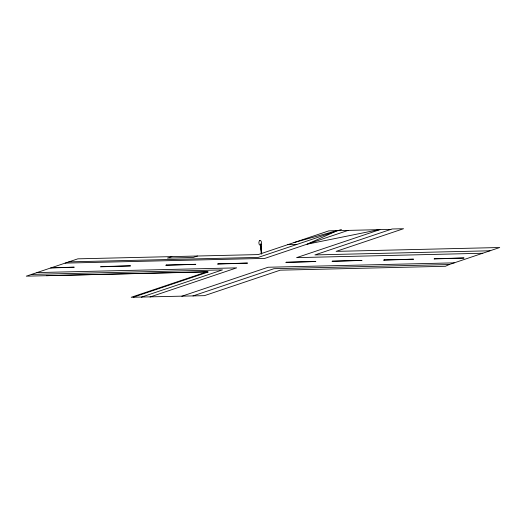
<?xml version="1.0" encoding="UTF-8"?>
<svg xmlns="http://www.w3.org/2000/svg" width="526" height="526" viewBox="0 0 526 526"><rect width="100%" height="100%" fill="white"/><g stroke="black" fill="none" stroke-linecap="round" stroke-linejoin="round"><path stroke-width="0.79" d="M489.956 250.79L314.936 254.919L392.067 228.988L403.527 228.718L336.14 251.375L499.7 247.516L449.165 264.558L445.443 266.281L280.213 270.173L204.43 295.651L131.217 297.282L207.106 271.764L208.243 272.008L133.275 297.21M335.41 231.473L307.066 244.195L379.029 229.665M46.446 275.69L207.106 271.764M171.824 256.616L167.478 258.082L193.147 257.477L197.493 256.011M341.453 229.441L258.279 257.405L68.814 261.869M141.264 297.19L222.419 269.91L31.514 274.414M150.041 296.986L236.634 267.872L36.952 272.586M348.133 230.388L264.834 258.391L65.152 263.105M181.818 296.237L268.056 267.247L454.24 262.855M379.91 229.638L296.611 257.641L482.796 253.256M192.976 295.921L273.967 268.694L449.165 264.558M294.034 242.558L337.081 230.651M390.897 229.382L328.868 230.848L258.266 254.577L77.848 258.838L26.3 276.163L206.685 271.909M287.84 244.649L296.815 244.439M51.37 267.734L74.238 267.195L50.595 267.997M260.876 244.038L261.718 253.42M261.626 254.183L260.718 244.018L261.514 253.414M260.521 244.873L261.251 253.486M259.476 240.652L258.884 242.177L259.048 244.051L259.877 245.169L260.876 244.879L261.468 243.354L261.297 241.48L260.475 240.362L259.476 240.652M101.354 266.557L100.571 266.82L130.566 265.867L101.354 266.557M166.564 265.019L165.782 265.282L195.784 264.328L166.564 265.019M218.336 263.796L217.554 264.059L247.555 263.105L218.336 263.796M286.624 262.185L285.842 262.448L315.843 261.494L286.624 262.185M332.813 261.1L332.031 261.363L362.033 260.409L332.813 261.1M384.355 259.883L383.572 260.146L413.574 259.193L384.355 259.883M434.877 258.687L434.095 258.95L464.09 258.003L434.877 258.687"/></g></svg>
